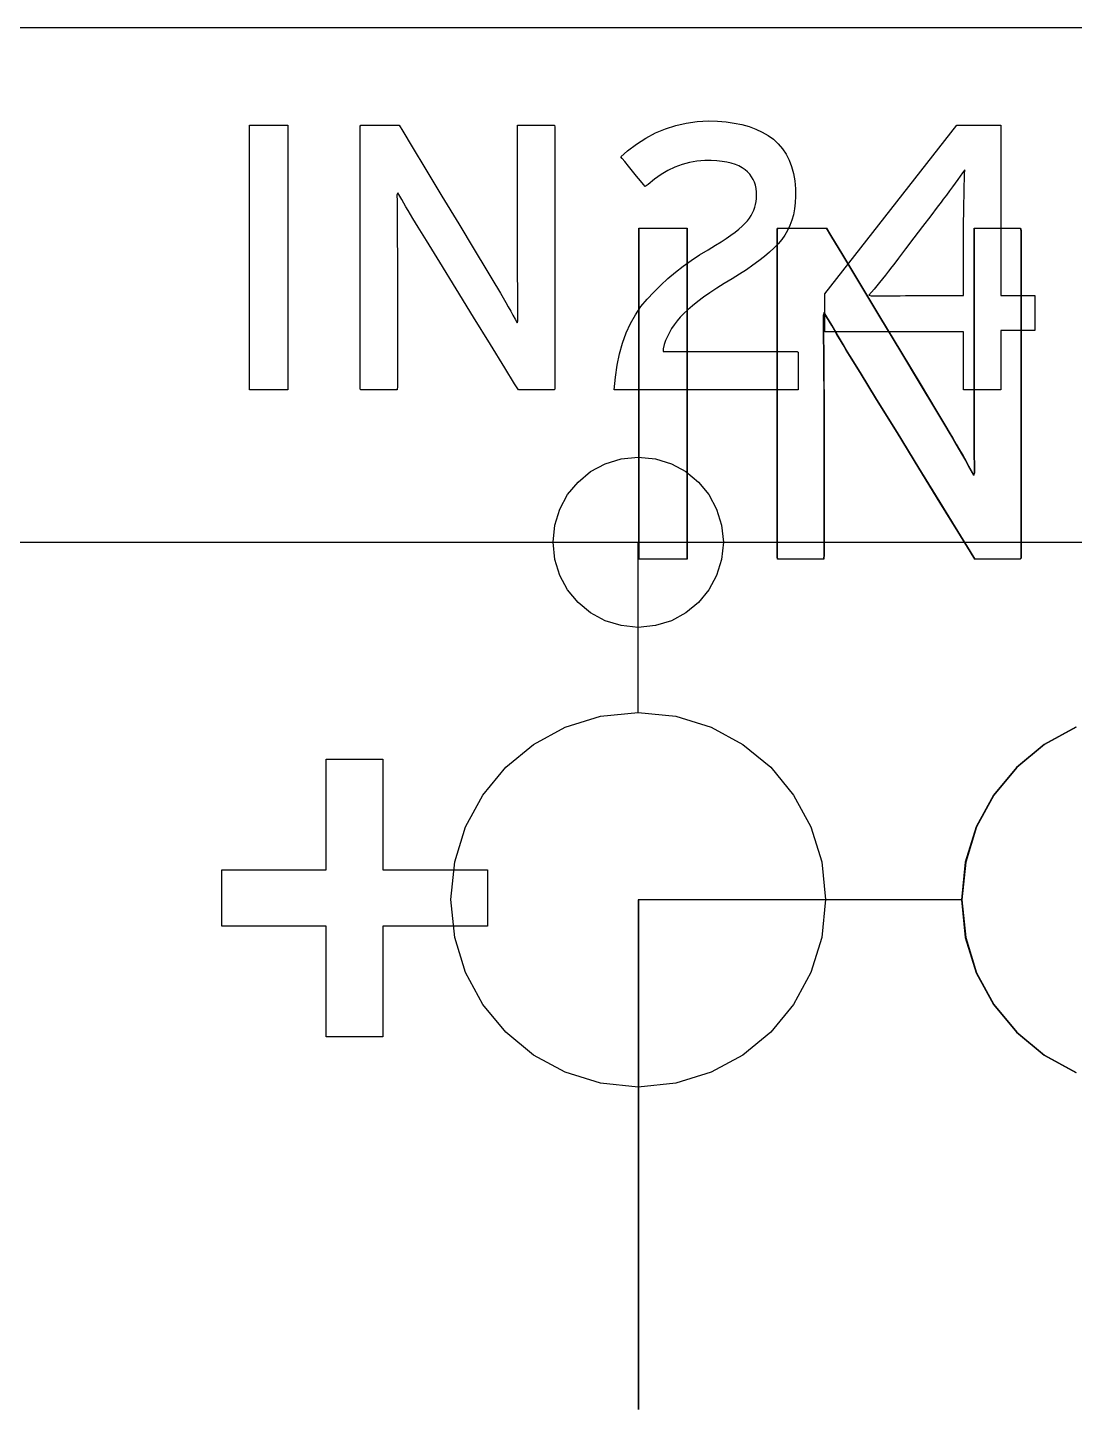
# Model space of a CAD drawing. Extents: x 1 to 47.7, y 0.2 to 35.
# Drawn here: x 41.8962 to 42.2036, y 10.189 to 10.5947 of the extents above; entities that cross this region are included whole.
import ezdxf

# ---------------------------------------------------------------- set-up
doc = ezdxf.new("R2010")
doc.units = 0
doc.header["$MEASUREMENT"] = 0
for name, color, linetype in [('7_2___8__INDEPENDENT_INPUT', 7, 'CONTINUOUS'), ('7_3___8__OPTOISO_INDEPENDE', 7, 'CONTINUOUS'), ('7_4___24__OPTOISO_INDEPEND', 7, 'CONTINUOUS'), ('7_5___8__INDEPENDENT_INPUT', 7, 'CONTINUOUS'), ('7_6____8__INDEPENDENT_INPU', 7, 'CONTINUOUS'), ('7_7____8__OPTOISO_INDEPEND', 7, 'CONTINUOUS'), ('7_8____8__OPTOISO_INDEPEND', 7, 'CONTINUOUS'), ('8_0_____DWG', 7, 'CONTINUOUS')]:
    doc.layers.add(name, color=color, linetype=linetype)

msp = doc.modelspace()

# ---------------------------------------------------------------- linework, layer by layer
at = {"layer": '7_2___8__INDEPENDENT_INPUT'}
for points in [[(42.07576, 10.43865), (42.07576, 10.53583), (42.08987, 10.53583), (42.08987, 10.43865), (42.07576, 10.43865)], [(42.20416, 10.3893), (42.19482, 10.38423), (42.18668, 10.37751), (42.17997, 10.36938), (42.17489, 10.36003), (42.17169, 10.34971), (42.17057, 10.33862), (42.17169, 10.32754), (42.17489, 10.31721), (42.17997, 10.30787), (42.18668, 10.29973), (42.19482, 10.29301), (42.20416, 10.28794)], [(42.0005, 10.33084), (42.0005, 10.29837), (41.98393, 10.29837), (41.98393, 10.33084), (41.95329, 10.33084), (41.95329, 10.34743), (41.98393, 10.34743), (41.98393, 10.3799), (42.0005, 10.3799), (42.0005, 10.34743), (42.03125, 10.34743), (42.03125, 10.33084), (42.0005, 10.33084)], [(42.17057, 10.33862), (42.07557, 10.33862), (42.07557, 10.18898)]]:
    msp.add_lwpolyline(points, dxfattribs=at)
msp.add_lwpolyline([(42.17451, 10.43865), (42.17314, 10.44088), (42.16948, 10.44681), (42.16423, 10.45535), (42.15804, 10.46539), (42.15162, 10.47583), (42.14563, 10.48555), (42.14076, 10.49346), (42.13769, 10.49845), (42.13671, 10.50005), (42.1358, 10.50157), (42.13492, 10.50305), (42.13406, 10.50449), (42.13324, 10.50589), (42.13245, 10.50724), (42.13168, 10.50855), (42.13095, 10.50981), (42.13024, 10.51103), (42.12995, 10.51024), (42.12995, 10.50791), (42.12996, 10.50549), (42.12997, 10.50301), (42.12999, 10.50045), (42.13, 10.49781), (42.13003, 10.4951), (42.13005, 10.49231), (42.13008, 10.48945), (42.13009, 10.48767), (42.13009, 10.48314), (42.13009, 10.47634), (42.13009, 10.46816), (42.13009, 10.45953), (42.13009, 10.45135), (42.13009, 10.44454), (42.13009, 10.44002), (42.13008, 10.43865), (42.12944, 10.43865), (42.12801, 10.43865), (42.12603, 10.43865), (42.12374, 10.43865), (42.1214, 10.43865), (42.11926, 10.43865), (42.11756, 10.43865), (42.11656, 10.43865), (42.11639, 10.43933), (42.11639, 10.44563), (42.11639, 10.45709), (42.11639, 10.47195), (42.11639, 10.48844), (42.11639, 10.50481), (42.11639, 10.51928), (42.11639, 10.53011), (42.11639, 10.53553), (42.11666, 10.53583), (42.11784, 10.53583), (42.11971, 10.53583), (42.122, 10.53583), (42.12447, 10.53583), (42.12684, 10.53583), (42.12885, 10.53583), (42.13025, 10.53583), (42.13078, 10.53583), (42.13208, 10.53367), (42.13557, 10.52789), (42.14058, 10.51958), (42.14647, 10.50981), (42.1526, 10.49966), (42.15831, 10.49019), (42.16295, 10.4825), (42.16588, 10.47765), (42.16687, 10.47599), (42.16792, 10.47418), (42.16892, 10.47244), (42.16989, 10.47076), (42.17081, 10.46915), (42.17169, 10.46759), (42.17253, 10.4661), (42.17332, 10.46467), (42.17406, 10.46331), (42.17436, 10.46409), (42.17433, 10.46649), (42.17431, 10.46897), (42.17429, 10.47152), (42.17427, 10.47413), (42.17425, 10.47681), (42.17424, 10.47956), (42.17424, 10.48238), (42.17424, 10.48526), (42.17424, 10.48704), (42.17424, 10.49154), (42.17424, 10.49832), (42.17424, 10.50646), (42.17424, 10.51505), (42.17424, 10.52319), (42.17424, 10.52997), (42.17424, 10.53447), (42.17425, 10.53583), (42.17488, 10.53583), (42.17631, 10.53583), (42.1783, 10.53583), (42.18058, 10.53583), (42.18292, 10.53583), (42.18506, 10.53583), (42.18676, 10.53583), (42.18777, 10.53583), (42.18793, 10.53515), (42.18793, 10.52886), (42.18793, 10.5174), (42.18793, 10.50254), (42.18793, 10.48605), (42.18793, 10.46968), (42.18793, 10.4552), (42.18793, 10.44438), (42.18793, 10.43896), (42.18768, 10.43865), (42.18658, 10.43865), (42.18484, 10.43865), (42.1827, 10.43865), (42.1804, 10.43865), (42.17818, 10.43865), (42.1763, 10.43865), (42.175, 10.43865)], close=True, dxfattribs=at)
at = {"layer": '7_3___8__OPTOISO_INDEPENDE'}
for points in [[(42.07576, 10.43865), (42.07576, 10.53583), (42.08987, 10.53583), (42.08987, 10.43865), (42.07576, 10.43865)], [(42.20416, 10.3893), (42.19482, 10.38423), (42.18668, 10.37751), (42.17997, 10.36938), (42.17489, 10.36003), (42.17169, 10.34971), (42.17057, 10.33862), (42.17169, 10.32754), (42.17489, 10.31721), (42.17997, 10.30787), (42.18668, 10.29973), (42.19482, 10.29301), (42.20416, 10.28794)], [(42.17057, 10.33862), (42.07557, 10.33862), (42.07557, 10.18898)]]:
    msp.add_lwpolyline(points, dxfattribs=at)
msp.add_lwpolyline([(42.17451, 10.43865), (42.17314, 10.44088), (42.16948, 10.44681), (42.16423, 10.45535), (42.15804, 10.46539), (42.15162, 10.47583), (42.14563, 10.48555), (42.14076, 10.49346), (42.13769, 10.49845), (42.13671, 10.50005), (42.1358, 10.50157), (42.13492, 10.50305), (42.13406, 10.50449), (42.13324, 10.50589), (42.13245, 10.50724), (42.13168, 10.50855), (42.13095, 10.50981), (42.13024, 10.51103), (42.12995, 10.51024), (42.12995, 10.50791), (42.12996, 10.50549), (42.12997, 10.50301), (42.12999, 10.50045), (42.13, 10.49781), (42.13003, 10.4951), (42.13005, 10.49231), (42.13008, 10.48945), (42.13009, 10.48767), (42.13009, 10.48314), (42.13009, 10.47634), (42.13009, 10.46816), (42.13009, 10.45953), (42.13009, 10.45135), (42.13009, 10.44454), (42.13009, 10.44002), (42.13008, 10.43865), (42.12944, 10.43865), (42.12801, 10.43865), (42.12603, 10.43865), (42.12374, 10.43865), (42.1214, 10.43865), (42.11926, 10.43865), (42.11756, 10.43865), (42.11656, 10.43865), (42.11639, 10.43933), (42.11639, 10.44563), (42.11639, 10.45709), (42.11639, 10.47195), (42.11639, 10.48844), (42.11639, 10.50481), (42.11639, 10.51928), (42.11639, 10.53011), (42.11639, 10.53553), (42.11666, 10.53583), (42.11784, 10.53583), (42.11971, 10.53583), (42.122, 10.53583), (42.12447, 10.53583), (42.12684, 10.53583), (42.12885, 10.53583), (42.13025, 10.53583), (42.13078, 10.53583), (42.13208, 10.53367), (42.13557, 10.52789), (42.14058, 10.51958), (42.14647, 10.50981), (42.1526, 10.49966), (42.15831, 10.49019), (42.16295, 10.4825), (42.16588, 10.47765), (42.16687, 10.47599), (42.16792, 10.47418), (42.16892, 10.47244), (42.16989, 10.47076), (42.17081, 10.46915), (42.17169, 10.46759), (42.17253, 10.4661), (42.17332, 10.46467), (42.17406, 10.46331), (42.17436, 10.46409), (42.17433, 10.46649), (42.17431, 10.46897), (42.17429, 10.47152), (42.17427, 10.47413), (42.17425, 10.47681), (42.17424, 10.47956), (42.17424, 10.48238), (42.17424, 10.48526), (42.17424, 10.48704), (42.17424, 10.49154), (42.17424, 10.49832), (42.17424, 10.50646), (42.17424, 10.51505), (42.17424, 10.52319), (42.17424, 10.52997), (42.17424, 10.53447), (42.17425, 10.53583), (42.17488, 10.53583), (42.17631, 10.53583), (42.1783, 10.53583), (42.18058, 10.53583), (42.18292, 10.53583), (42.18506, 10.53583), (42.18676, 10.53583), (42.18777, 10.53583), (42.18793, 10.53515), (42.18793, 10.52886), (42.18793, 10.5174), (42.18793, 10.50254), (42.18793, 10.48605), (42.18793, 10.46968), (42.18793, 10.4552), (42.18793, 10.44438), (42.18793, 10.43896), (42.18768, 10.43865), (42.18658, 10.43865), (42.18484, 10.43865), (42.1827, 10.43865), (42.1804, 10.43865), (42.17818, 10.43865), (42.1763, 10.43865), (42.175, 10.43865)], close=True, dxfattribs=at)
at = {"layer": '7_4___24__OPTOISO_INDEPEND'}
for points in [[(42.0685, 10.48834), (42.06882, 10.49207), (42.06933, 10.49561), (42.07003, 10.49895), (42.07091, 10.50211), (42.07199, 10.50508), (42.07325, 10.50786), (42.0747, 10.51044), (42.07634, 10.51284), (42.07817, 10.51504), (42.08012, 10.51711), (42.08215, 10.51911), (42.08427, 10.52104), (42.08646, 10.52289), (42.08873, 10.52466), (42.09109, 10.52636), (42.09352, 10.52799), (42.09603, 10.52954), (42.09823, 10.53083), (42.09986, 10.53184), (42.10135, 10.53281), (42.10272, 10.53376), (42.10395, 10.53467), (42.10506, 10.53555), (42.10603, 10.5364), (42.10688, 10.53721), (42.10759, 10.538), (42.10816, 10.53876), (42.10865, 10.53954), (42.10908, 10.54034), (42.10944, 10.54115), (42.10973, 10.54198), (42.10996, 10.54282), (42.11013, 10.54367), (42.11023, 10.54454), (42.11027, 10.54542), (42.11024, 10.54647), (42.11012, 10.54748), (42.10992, 10.54844), (42.10963, 10.54934), (42.10926, 10.55019), (42.10881, 10.55098), (42.10827, 10.55172), (42.10764, 10.5524), (42.10693, 10.55303), (42.10608, 10.55362), (42.10512, 10.55413), (42.10405, 10.55458), (42.10286, 10.55495), (42.10156, 10.55525), (42.10015, 10.55548), (42.09862, 10.55563), (42.09698, 10.55572), (42.09505, 10.5557), (42.09278, 10.55549), (42.09056, 10.5551), (42.0884, 10.55451), (42.0863, 10.55373), (42.08425, 10.55275), (42.08226, 10.55159), (42.08033, 10.55024), (42.07845, 10.5487), (42.07755, 10.54806), (42.07704, 10.54869), (42.07616, 10.54977), (42.07505, 10.55114), (42.07384, 10.55263), (42.07264, 10.55411), (42.0716, 10.55539), (42.07083, 10.55634), (42.07046, 10.55679), (42.07242, 10.55856), (42.07505, 10.56057), (42.07777, 10.56232), (42.08059, 10.56381), (42.08351, 10.56504), (42.08653, 10.56601), (42.08965, 10.56671), (42.09287, 10.56716), (42.09618, 10.56734), (42.09883, 10.56727), (42.10135, 10.56707), (42.10373, 10.56674), (42.10598, 10.56627), (42.1081, 10.56568), (42.11008, 10.56495), (42.11193, 10.56409), (42.11364, 10.56309), (42.11522, 10.56196), (42.11664, 10.56064), (42.11788, 10.55918), (42.11896, 10.55758), (42.11986, 10.55584), (42.12058, 10.55396), (42.12114, 10.55193), (42.12152, 10.54976), (42.12173, 10.54745), (42.12176, 10.54523), (42.12165, 10.54333), (42.12143, 10.54152), (42.12109, 10.5398), (42.12064, 10.53817), (42.12007, 10.53662), (42.11939, 10.53516), (42.11859, 10.53379), (42.11768, 10.5325), (42.11662, 10.53128), (42.11541, 10.53005), (42.11406, 10.5288), (42.11258, 10.52754), (42.11096, 10.52627), (42.1092, 10.52497), (42.10731, 10.52367), (42.10528, 10.52234), (42.10311, 10.521), (42.10079, 10.51958), (42.09861, 10.5182), (42.09659, 10.51685), (42.09474, 10.51555), (42.09304, 10.5143), (42.09151, 10.51309), (42.09014, 10.51192), (42.08894, 10.5108), (42.08789, 10.50971), (42.08696, 10.50861), (42.08611, 10.5075), (42.08535, 10.50636), (42.08467, 10.50521), (42.08408, 10.50404), (42.08358, 10.50286), (42.08315, 10.50166), (42.08282, 10.50044), (42.08281, 10.49962), (42.08512, 10.49962), (42.0896, 10.49962), (42.09553, 10.49962), (42.10221, 10.49962), (42.10893, 10.49962), (42.11497, 10.49962), (42.11965, 10.49962), (42.12224, 10.49962), (42.12253, 10.49949), (42.12253, 10.49868), (42.12253, 10.49731), (42.12253, 10.49557), (42.12253, 10.49366), (42.12253, 10.49179), (42.12253, 10.49014), (42.12253, 10.48894), (42.12253, 10.48836), (42.12133, 10.48834), (42.11678, 10.48834), (42.10972, 10.48834), (42.10112, 10.48834), (42.09193, 10.48834), (42.08312, 10.48834), (42.07563, 10.48834), (42.07044, 10.48834)], [(42.04034, 10.48834), (42.03924, 10.49012), (42.03632, 10.49487), (42.03211, 10.5017), (42.02717, 10.50973), (42.02203, 10.51808), (42.01724, 10.52586), (42.01335, 10.53219), (42.01089, 10.53618), (42.01011, 10.53746), (42.00938, 10.53868), (42.00867, 10.53986), (42.00798, 10.54101), (42.00732, 10.54213), (42.00669, 10.54321), (42.00608, 10.54426), (42.00549, 10.54527), (42.00493, 10.54625), (42.00469, 10.54562), (42.0047, 10.54374), (42.0047, 10.54181), (42.00471, 10.53982), (42.00472, 10.53777), (42.00473, 10.53567), (42.00475, 10.5335), (42.00477, 10.53127), (42.0048, 10.52898), (42.0048, 10.52755), (42.0048, 10.52393), (42.0048, 10.51849), (42.0048, 10.51195), (42.0048, 10.50504), (42.0048, 10.4985), (42.0048, 10.49305), (42.0048, 10.48944), (42.00479, 10.48834), (42.00429, 10.48834), (42.00314, 10.48834), (42.00155, 10.48834), (41.99973, 10.48834), (41.99786, 10.48834), (41.99614, 10.48834), (41.99478, 10.48834), (41.99398, 10.48834), (41.99384, 10.48889), (41.99384, 10.49393), (41.99384, 10.50309), (41.99384, 10.51498), (41.99384, 10.52817), (41.99384, 10.54126), (41.99384, 10.55285), (41.99384, 10.56151), (41.99384, 10.56584), (41.99406, 10.56609), (41.995, 10.56609), (41.9965, 10.56609), (41.99833, 10.56609), (42.00031, 10.56609), (42.0022, 10.56609), (42.00382, 10.56609), (42.00494, 10.56609), (42.00536, 10.56609), (42.0064, 10.56436), (42.00919, 10.55974), (42.0132, 10.55309), (42.01791, 10.54527), (42.02281, 10.53715), (42.02738, 10.52958), (42.03109, 10.52342), (42.03343, 10.51954), (42.03422, 10.51821), (42.03506, 10.51677), (42.03587, 10.51537), (42.03664, 10.51403), (42.03738, 10.51274), (42.03808, 10.51149), (42.03875, 10.5103), (42.03939, 10.50916), (42.03998, 10.50806), (42.04022, 10.50869), (42.04019, 10.51061), (42.04018, 10.5126), (42.04016, 10.51463), (42.04015, 10.51672), (42.04014, 10.51887), (42.04013, 10.52107), (42.04012, 10.52332), (42.04012, 10.52563), (42.04012, 10.52705), (42.04012, 10.53065), (42.04012, 10.53607), (42.04012, 10.54259), (42.04012, 10.54946), (42.04012, 10.55598), (42.04012, 10.5614), (42.04012, 10.565), (42.04013, 10.56609), (42.04064, 10.56609), (42.04178, 10.56609), (42.04337, 10.56609), (42.0452, 10.56609), (42.04707, 10.56609), (42.04878, 10.56609), (42.05014, 10.56609), (42.05094, 10.56609), (42.05108, 10.56554), (42.05108, 10.5605), (42.05108, 10.55134), (42.05108, 10.53945), (42.05108, 10.52626), (42.05108, 10.51317), (42.05108, 10.50158), (42.05108, 10.49292), (42.05108, 10.48859), (42.05087, 10.48834), (42.05, 10.48834), (42.0486, 10.48834), (42.04689, 10.48834), (42.04505, 10.48834), (42.04328, 10.48834), (42.04178, 10.48834), (42.04073, 10.48834)], [(42.17141, 10.55301), (42.17078, 10.5521), (42.1701, 10.55115), (42.16937, 10.55014), (42.1686, 10.54908), (42.16778, 10.54797), (42.16692, 10.54681), (42.16601, 10.54559), (42.16505, 10.54433), (42.16444, 10.54352), (42.16331, 10.54202), (42.16141, 10.53952), (42.15903, 10.53638), (42.15646, 10.53299), (42.154, 10.52975), (42.15193, 10.52702), (42.15055, 10.5252), (42.15, 10.52447), (42.14907, 10.52325), (42.14816, 10.52208), (42.14728, 10.52097), (42.14642, 10.51991), (42.14559, 10.5189), (42.14478, 10.51794), (42.144, 10.51704), (42.14325, 10.51619), (42.14392, 10.51595), (42.14521, 10.51596), (42.14654, 10.51596), (42.14793, 10.51597), (42.14937, 10.51599), (42.15086, 10.516), (42.15241, 10.51602), (42.15401, 10.51604), (42.15523, 10.51606), (42.15618, 10.51606), (42.15805, 10.51606), (42.16055, 10.51606), (42.16334, 10.51606), (42.1661, 10.51606), (42.16853, 10.51606), (42.17029, 10.51606), (42.17107, 10.51606), (42.17109, 10.51672), (42.17109, 10.51888), (42.17109, 10.52212), (42.17109, 10.52597), (42.17109, 10.52999), (42.17109, 10.53372), (42.17109, 10.5367), (42.17109, 10.53847), (42.1711, 10.53961), (42.17113, 10.54152), (42.17116, 10.54336), (42.1712, 10.54514), (42.17123, 10.54685), (42.17127, 10.54849), (42.17132, 10.55006), (42.17136, 10.55157)], [(42.10053, 10.44362), (42.10002, 10.43859), (42.09856, 10.43389), (42.09626, 10.42965), (42.09321, 10.42595), (42.08951, 10.4229), (42.08526, 10.42059), (42.08058, 10.41913), (42.07555, 10.41863), (42.0705, 10.41913), (42.0658, 10.42059), (42.06155, 10.4229), (42.05785, 10.42595), (42.0548, 10.42965), (42.0525, 10.43389), (42.05104, 10.43859), (42.05054, 10.44362), (42.05104, 10.44866), (42.0525, 10.45335), (42.0548, 10.4576), (42.05785, 10.4613), (42.06155, 10.46435), (42.0658, 10.46666), (42.0705, 10.46811), (42.07555, 10.46862), (42.08058, 10.46811), (42.08526, 10.46666), (42.08951, 10.46435), (42.09321, 10.4613), (42.09626, 10.4576), (42.09856, 10.45335), (42.10002, 10.44866)], [(42.13053, 10.33866), (42.12942, 10.32757), (42.12621, 10.31724), (42.12114, 10.3079), (42.11443, 10.29976), (42.10629, 10.29304), (42.09694, 10.28797), (42.08661, 10.28476), (42.07552, 10.28364), (42.06443, 10.28476), (42.05411, 10.28797), (42.04477, 10.29304), (42.03663, 10.29976), (42.02992, 10.3079), (42.02485, 10.31724), (42.02165, 10.32757), (42.02053, 10.33866), (42.02165, 10.34973), (42.02485, 10.36005), (42.02992, 10.36939), (42.03663, 10.37753), (42.04477, 10.38425), (42.05411, 10.38932), (42.06443, 10.39253), (42.07552, 10.39364), (42.08661, 10.39253), (42.09694, 10.38932), (42.10629, 10.38425), (42.11443, 10.37753), (42.12114, 10.36939), (42.12621, 10.36005), (42.12942, 10.34973)]]:
    msp.add_lwpolyline(points, close=True, dxfattribs=at)
for points in [[(41.96134, 10.48834), (41.96134, 10.56609), (41.97263, 10.56609), (41.97263, 10.48834), (41.96134, 10.48834)], [(42.18205, 10.50581), (42.18205, 10.48834), (42.17109, 10.48834), (42.17109, 10.50544), (42.13032, 10.50544), (42.13032, 10.51656), (42.16912, 10.56609), (42.18205, 10.56609), (42.18205, 10.51606), (42.19203, 10.51606), (42.19203, 10.50581), (42.18205, 10.50581)], [(41.77553, 10.39364), (41.77553, 10.44362), (42.07552, 10.44361)], [(42.07552, 10.39364), (42.07552, 10.44362), (42.37557, 10.44362), (42.37557, 10.18898)], [(42.07552, 10.28364), (42.07552, 10.18898)]]:
    msp.add_lwpolyline(points, dxfattribs=at)
at = {"layer": '7_5___8__INDEPENDENT_INPUT'}
for points in [[(42.07567, 10.43867), (42.07567, 10.53585), (42.08978, 10.53585), (42.08978, 10.43867), (42.07567, 10.43867)], [(42.20416, 10.3893), (42.19482, 10.38423), (42.18668, 10.37751), (42.17997, 10.36938), (42.17489, 10.36003), (42.17169, 10.34971), (42.17057, 10.33862), (42.17169, 10.32754), (42.17489, 10.31721), (42.17997, 10.30787), (42.18668, 10.29973), (42.19482, 10.29301), (42.20416, 10.28794)], [(42.0005, 10.33084), (42.0005, 10.29837), (41.98393, 10.29837), (41.98393, 10.33084), (41.95329, 10.33084), (41.95329, 10.34743), (41.98393, 10.34743), (41.98393, 10.3799), (42.0005, 10.3799), (42.0005, 10.34743), (42.03125, 10.34743), (42.03125, 10.33084), (42.0005, 10.33084)], [(42.17046, 10.33864), (42.07557, 10.33864), (42.07557, 10.18898)]]:
    msp.add_lwpolyline(points, dxfattribs=at)
msp.add_lwpolyline([(42.17441, 10.43867), (42.17304, 10.44089), (42.16939, 10.44682), (42.16413, 10.45536), (42.15795, 10.4654), (42.15152, 10.47584), (42.14554, 10.48556), (42.14067, 10.49347), (42.1376, 10.49846), (42.13662, 10.50006), (42.1357, 10.50159), (42.13482, 10.50307), (42.13397, 10.50451), (42.13315, 10.5059), (42.13235, 10.50725), (42.13159, 10.50856), (42.13085, 10.50982), (42.13015, 10.51105), (42.12986, 10.51025), (42.12986, 10.50792), (42.12987, 10.50551), (42.12988, 10.50302), (42.12989, 10.50046), (42.12991, 10.49782), (42.12993, 10.49511), (42.12996, 10.49232), (42.12999, 10.48946), (42.12999, 10.48768), (42.12999, 10.48316), (42.12999, 10.47635), (42.12999, 10.46817), (42.12999, 10.45954), (42.12999, 10.45136), (42.12999, 10.44456), (42.12999, 10.44003), (42.12998, 10.43867), (42.12935, 10.43867), (42.12791, 10.43867), (42.12593, 10.43867), (42.12365, 10.43867), (42.12131, 10.43867), (42.11917, 10.43867), (42.11747, 10.43867), (42.11646, 10.43867), (42.11629, 10.43935), (42.11629, 10.44565), (42.11629, 10.4571), (42.11629, 10.47196), (42.11629, 10.48845), (42.11629, 10.50482), (42.11629, 10.5193), (42.11629, 10.53013), (42.11629, 10.53554), (42.11657, 10.53585), (42.11774, 10.53585), (42.11961, 10.53585), (42.12191, 10.53585), (42.12437, 10.53585), (42.12674, 10.53585), (42.12876, 10.53585), (42.13016, 10.53585), (42.13068, 10.53585), (42.13199, 10.53368), (42.13547, 10.52791), (42.14048, 10.5196), (42.14638, 10.50983), (42.1525, 10.49967), (42.15821, 10.49021), (42.16285, 10.48251), (42.16578, 10.47766), (42.16677, 10.476), (42.16782, 10.4742), (42.16883, 10.47246), (42.16979, 10.47078), (42.17072, 10.46916), (42.1716, 10.46761), (42.17243, 10.46612), (42.17322, 10.46469), (42.17397, 10.46332), (42.17426, 10.4641), (42.17423, 10.46651), (42.17421, 10.46898), (42.17419, 10.47153), (42.17417, 10.47414), (42.17416, 10.47682), (42.17415, 10.47957), (42.17414, 10.48239), (42.17414, 10.48527), (42.17414, 10.48705), (42.17414, 10.49155), (42.17414, 10.49833), (42.17414, 10.50647), (42.17414, 10.51507), (42.17414, 10.52321), (42.17414, 10.52998), (42.17414, 10.53449), (42.17415, 10.53585), (42.17479, 10.53585), (42.17622, 10.53585), (42.1782, 10.53585), (42.18048, 10.53585), (42.18282, 10.53585), (42.18496, 10.53585), (42.18666, 10.53585), (42.18767, 10.53585), (42.18784, 10.53517), (42.18784, 10.52887), (42.18784, 10.51741), (42.18784, 10.50256), (42.18784, 10.48606), (42.18784, 10.4697), (42.18784, 10.45522), (42.18784, 10.44439), (42.18784, 10.43897), (42.18758, 10.43867), (42.18648, 10.43867), (42.18474, 10.43867), (42.1826, 10.43867), (42.1803, 10.43867), (42.17809, 10.43867), (42.17621, 10.43867), (42.1749, 10.43867)], close=True, dxfattribs=at)
at = {"layer": '7_6____8__INDEPENDENT_INPU'}
for points in [[(42.07576, 10.43866), (42.07576, 10.53584), (42.08987, 10.53584), (42.08987, 10.43866), (42.07576, 10.43866)], [(42.20416, 10.3893), (42.19482, 10.38423), (42.18668, 10.37751), (42.17997, 10.36938), (42.17489, 10.36003), (42.17169, 10.34971), (42.17057, 10.33862), (42.17169, 10.32754), (42.17489, 10.31721), (42.17997, 10.30787), (42.18668, 10.29973), (42.19482, 10.29301), (42.20416, 10.28794)], [(42.00049, 10.33085), (42.00049, 10.29838), (41.98391, 10.29838), (41.98391, 10.33085), (41.95327, 10.33085), (41.95327, 10.34744), (41.98391, 10.34744), (41.98391, 10.37991), (42.00049, 10.37991), (42.00049, 10.34744), (42.03125, 10.34744), (42.03125, 10.33085), (42.00049, 10.33085)], [(42.17057, 10.33862), (42.07557, 10.33862), (42.07557, 10.18898)]]:
    msp.add_lwpolyline(points, dxfattribs=at)
msp.add_lwpolyline([(42.17451, 10.43866), (42.17314, 10.44088), (42.16948, 10.44682), (42.16423, 10.45536), (42.15804, 10.4654), (42.15162, 10.47583), (42.14563, 10.48556), (42.14076, 10.49346), (42.13769, 10.49845), (42.13671, 10.50006), (42.1358, 10.50158), (42.13492, 10.50306), (42.13406, 10.5045), (42.13324, 10.50589), (42.13245, 10.50724), (42.13168, 10.50855), (42.13095, 10.50982), (42.13024, 10.51104), (42.12995, 10.51025), (42.12995, 10.50791), (42.12996, 10.5055), (42.12997, 10.50301), (42.12999, 10.50045), (42.13, 10.49781), (42.13003, 10.4951), (42.13005, 10.49232), (42.13008, 10.48946), (42.13009, 10.48767), (42.13009, 10.48315), (42.13009, 10.47634), (42.13009, 10.46817), (42.13009, 10.45953), (42.13009, 10.45136), (42.13009, 10.44455), (42.13009, 10.44003), (42.13008, 10.43866), (42.12944, 10.43866), (42.12801, 10.43866), (42.12603, 10.43866), (42.12374, 10.43866), (42.1214, 10.43866), (42.11926, 10.43866), (42.11756, 10.43866), (42.11656, 10.43866), (42.11639, 10.43934), (42.11639, 10.44564), (42.11639, 10.4571), (42.11639, 10.47195), (42.11639, 10.48845), (42.11639, 10.50481), (42.11639, 10.51929), (42.11639, 10.53012), (42.11639, 10.53553), (42.11666, 10.53584), (42.11784, 10.53584), (42.11971, 10.53584), (42.122, 10.53584), (42.12447, 10.53584), (42.12684, 10.53584), (42.12885, 10.53584), (42.13025, 10.53584), (42.13078, 10.53584), (42.13208, 10.53368), (42.13557, 10.5279), (42.14058, 10.51959), (42.14647, 10.50982), (42.1526, 10.49967), (42.15831, 10.4902), (42.16295, 10.48251), (42.16588, 10.47765), (42.16687, 10.47599), (42.16792, 10.47419), (42.16892, 10.47245), (42.16989, 10.47077), (42.17081, 10.46915), (42.17169, 10.4676), (42.17253, 10.46611), (42.17332, 10.46468), (42.17406, 10.46331), (42.17436, 10.46409), (42.17433, 10.4665), (42.17431, 10.46898), (42.17429, 10.47153), (42.17427, 10.47414), (42.17425, 10.47682), (42.17424, 10.47957), (42.17424, 10.48238), (42.17424, 10.48527), (42.17424, 10.48704), (42.17424, 10.49155), (42.17424, 10.49832), (42.17424, 10.50646), (42.17424, 10.51506), (42.17424, 10.5232), (42.17424, 10.52998), (42.17424, 10.53448), (42.17425, 10.53584), (42.17488, 10.53584), (42.17631, 10.53584), (42.1783, 10.53584), (42.18058, 10.53584), (42.18292, 10.53584), (42.18506, 10.53584), (42.18676, 10.53584), (42.18777, 10.53584), (42.18793, 10.53516), (42.18793, 10.52886), (42.18793, 10.5174), (42.18793, 10.50255), (42.18793, 10.48606), (42.18793, 10.46969), (42.18793, 10.45521), (42.18793, 10.44438), (42.18793, 10.43897), (42.18768, 10.43866), (42.18658, 10.43866), (42.18484, 10.43866), (42.1827, 10.43866), (42.1804, 10.43866), (42.17818, 10.43866), (42.1763, 10.43866), (42.175, 10.43866)], close=True, dxfattribs=at)
at = {"layer": '7_7____8__OPTOISO_INDEPEND'}
for points in [[(42.07576, 10.43865), (42.07576, 10.53583), (42.08987, 10.53583), (42.08987, 10.43865), (42.07576, 10.43865)], [(42.20416, 10.3893), (42.19482, 10.38423), (42.18668, 10.37751), (42.17997, 10.36938), (42.17489, 10.36003), (42.17169, 10.34971), (42.17057, 10.33862), (42.17169, 10.32754), (42.17489, 10.31721), (42.17997, 10.30787), (42.18668, 10.29973), (42.19482, 10.29301), (42.20416, 10.28794)], [(42.17057, 10.33862), (42.07557, 10.33862), (42.07557, 10.18898)]]:
    msp.add_lwpolyline(points, dxfattribs=at)
msp.add_lwpolyline([(42.17451, 10.43865), (42.17314, 10.44088), (42.16948, 10.44681), (42.16423, 10.45535), (42.15804, 10.46539), (42.15162, 10.47583), (42.14563, 10.48555), (42.14076, 10.49346), (42.13769, 10.49845), (42.13671, 10.50005), (42.1358, 10.50157), (42.13492, 10.50305), (42.13406, 10.50449), (42.13324, 10.50589), (42.13245, 10.50724), (42.13168, 10.50855), (42.13095, 10.50981), (42.13024, 10.51103), (42.12995, 10.51024), (42.12995, 10.50791), (42.12996, 10.50549), (42.12997, 10.50301), (42.12999, 10.50045), (42.13, 10.49781), (42.13003, 10.4951), (42.13005, 10.49231), (42.13008, 10.48945), (42.13009, 10.48767), (42.13009, 10.48314), (42.13009, 10.47634), (42.13009, 10.46816), (42.13009, 10.45953), (42.13009, 10.45135), (42.13009, 10.44454), (42.13009, 10.44002), (42.13008, 10.43865), (42.12944, 10.43865), (42.12801, 10.43865), (42.12603, 10.43865), (42.12374, 10.43865), (42.1214, 10.43865), (42.11926, 10.43865), (42.11756, 10.43865), (42.11656, 10.43865), (42.11639, 10.43933), (42.11639, 10.44563), (42.11639, 10.45709), (42.11639, 10.47195), (42.11639, 10.48844), (42.11639, 10.50481), (42.11639, 10.51928), (42.11639, 10.53011), (42.11639, 10.53553), (42.11666, 10.53583), (42.11784, 10.53583), (42.11971, 10.53583), (42.122, 10.53583), (42.12447, 10.53583), (42.12684, 10.53583), (42.12885, 10.53583), (42.13025, 10.53583), (42.13078, 10.53583), (42.13208, 10.53367), (42.13557, 10.52789), (42.14058, 10.51958), (42.14647, 10.50981), (42.1526, 10.49966), (42.15831, 10.49019), (42.16295, 10.4825), (42.16588, 10.47765), (42.16687, 10.47599), (42.16792, 10.47418), (42.16892, 10.47244), (42.16989, 10.47076), (42.17081, 10.46915), (42.17169, 10.46759), (42.17253, 10.4661), (42.17332, 10.46467), (42.17406, 10.46331), (42.17436, 10.46409), (42.17433, 10.46649), (42.17431, 10.46897), (42.17429, 10.47152), (42.17427, 10.47413), (42.17425, 10.47681), (42.17424, 10.47956), (42.17424, 10.48238), (42.17424, 10.48526), (42.17424, 10.48704), (42.17424, 10.49154), (42.17424, 10.49832), (42.17424, 10.50646), (42.17424, 10.51505), (42.17424, 10.52319), (42.17424, 10.52997), (42.17424, 10.53447), (42.17425, 10.53583), (42.17488, 10.53583), (42.17631, 10.53583), (42.1783, 10.53583), (42.18058, 10.53583), (42.18292, 10.53583), (42.18506, 10.53583), (42.18676, 10.53583), (42.18777, 10.53583), (42.18793, 10.53515), (42.18793, 10.52886), (42.18793, 10.5174), (42.18793, 10.50254), (42.18793, 10.48605), (42.18793, 10.46968), (42.18793, 10.4552), (42.18793, 10.44438), (42.18793, 10.43896), (42.18768, 10.43865), (42.18658, 10.43865), (42.18484, 10.43865), (42.1827, 10.43865), (42.1804, 10.43865), (42.17818, 10.43865), (42.1763, 10.43865), (42.175, 10.43865)], close=True, dxfattribs=at)
at = {"layer": '7_8____8__OPTOISO_INDEPEND'}
for points in [[(42.07567, 10.43865), (42.07567, 10.53583), (42.08978, 10.53583), (42.08978, 10.43865), (42.07567, 10.43865)], [(42.20405, 10.38929), (42.19471, 10.38422), (42.18657, 10.37751), (42.17986, 10.36937), (42.17479, 10.36003), (42.17158, 10.3497), (42.17046, 10.33862), (42.17158, 10.32753), (42.17479, 10.3172), (42.17986, 10.30786), (42.18657, 10.29972), (42.19471, 10.29301), (42.20405, 10.28794)], [(42.17046, 10.33862), (42.07547, 10.33862), (42.07547, 10.18899)]]:
    msp.add_lwpolyline(points, dxfattribs=at)
msp.add_lwpolyline([(42.17441, 10.43865), (42.17304, 10.44087), (42.16939, 10.4468), (42.16413, 10.45534), (42.15795, 10.46538), (42.15152, 10.47582), (42.14554, 10.48554), (42.14067, 10.49345), (42.1376, 10.49844), (42.13662, 10.50004), (42.1357, 10.50157), (42.13482, 10.50305), (42.13397, 10.50448), (42.13315, 10.50588), (42.13235, 10.50723), (42.13159, 10.50854), (42.13085, 10.5098), (42.13015, 10.51103), (42.12986, 10.51023), (42.12986, 10.5079), (42.12987, 10.50549), (42.12988, 10.503), (42.12989, 10.50044), (42.12991, 10.4978), (42.12993, 10.49509), (42.12996, 10.4923), (42.12999, 10.48944), (42.12999, 10.48766), (42.12999, 10.48314), (42.12999, 10.47633), (42.12999, 10.46815), (42.12999, 10.45952), (42.12999, 10.45134), (42.12999, 10.44454), (42.12999, 10.44001), (42.12998, 10.43865), (42.12935, 10.43865), (42.12791, 10.43865), (42.12593, 10.43865), (42.12365, 10.43865), (42.12131, 10.43865), (42.11917, 10.43865), (42.11747, 10.43865), (42.11646, 10.43865), (42.11629, 10.43933), (42.11629, 10.44562), (42.11629, 10.45708), (42.11629, 10.47194), (42.11629, 10.48843), (42.11629, 10.5048), (42.11629, 10.51928), (42.11629, 10.53011), (42.11629, 10.53552), (42.11657, 10.53583), (42.11774, 10.53583), (42.11961, 10.53583), (42.12191, 10.53583), (42.12437, 10.53583), (42.12674, 10.53583), (42.12876, 10.53583), (42.13016, 10.53583), (42.13068, 10.53583), (42.13199, 10.53366), (42.13547, 10.52789), (42.14048, 10.51958), (42.14638, 10.50981), (42.1525, 10.49965), (42.15821, 10.49019), (42.16285, 10.48249), (42.16578, 10.47764), (42.16677, 10.47598), (42.16782, 10.47418), (42.16883, 10.47243), (42.16979, 10.47076), (42.17072, 10.46914), (42.1716, 10.46759), (42.17243, 10.46609), (42.17322, 10.46467), (42.17397, 10.4633), (42.17426, 10.46408), (42.17423, 10.46649), (42.17421, 10.46897), (42.17419, 10.47151), (42.17417, 10.47412), (42.17416, 10.4768), (42.17415, 10.47955), (42.17414, 10.48237), (42.17414, 10.48525), (42.17414, 10.48703), (42.17414, 10.49153), (42.17414, 10.49831), (42.17414, 10.50645), (42.17414, 10.51505), (42.17414, 10.52319), (42.17414, 10.52996), (42.17414, 10.53447), (42.17415, 10.53583), (42.17479, 10.53583), (42.17622, 10.53583), (42.1782, 10.53583), (42.18048, 10.53583), (42.18282, 10.53583), (42.18496, 10.53583), (42.18666, 10.53583), (42.18767, 10.53583), (42.18784, 10.53515), (42.18784, 10.52885), (42.18784, 10.51739), (42.18784, 10.50253), (42.18784, 10.48604), (42.18784, 10.46968), (42.18784, 10.4552), (42.18784, 10.44437), (42.18784, 10.43895), (42.18758, 10.43865), (42.18648, 10.43865), (42.18474, 10.43865), (42.1826, 10.43865), (42.1803, 10.43865), (42.17809, 10.43865), (42.17621, 10.43865), (42.1749, 10.43865)], close=True, dxfattribs=at)
at = {"layer": '8_0_____DWG'}
msp.add_lwpolyline([(41.85583, 10.59475), (41.90679, 10.59475), (41.95668, 10.59475), (42.0055, 10.59475), (42.05323, 10.59475), (42.09987, 10.59475), (42.1454, 10.59475), (42.18981, 10.59475), (42.23309, 10.59475), (42.27522, 10.59475), (42.3162, 10.59475), (42.35601, 10.59475), (42.39464, 10.59475), (42.43208, 10.59475), (42.46832, 10.59475), (42.50334, 10.59475), (42.53713, 10.59475), (42.56969, 10.59475), (42.60099, 10.59475)], dxfattribs=at)

doc.saveas('drawing.dxf')
